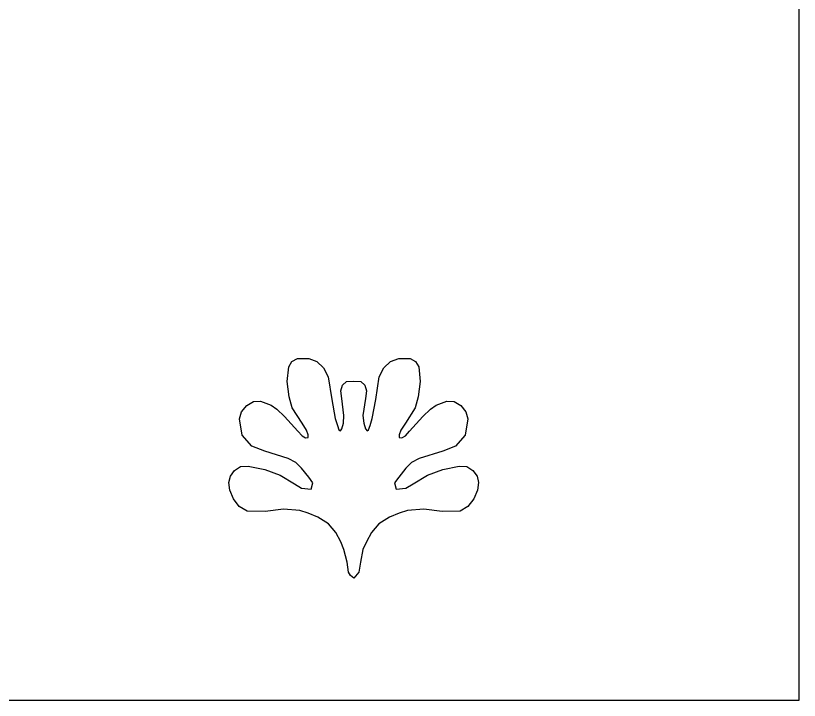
# Model space of a CAD drawing. Header units: centimetres. Extents: x -9.4 to 9.3, y -6 to 11.1.
# Drawn here: x 4.809 to 9.281, y -5.992 to -2.087 of the extents above; entities that cross this region are included whole.
import ezdxf

# ---------------------------------------------------------------- set-up
doc = ezdxf.new("R2010")
doc.units = ezdxf.units.CM
doc.header["$MEASUREMENT"] = 0

msp = doc.modelspace()

# ---------------------------------------------------------------- linework, layer by layer
at = {"color": 242}
for points, knots in [([(0.33706, -5.99235), (0.33706, -5.99235), (0.33706, 11.14986), (0.33706, 11.14986), (0.33706, 11.14986), (0.33706, 11.14986), (9.2808, 11.14986), (9.2808, 11.14986), (9.2808, 11.14986), (9.2808, 11.14986), (9.2808, -5.99235), (9.2808, -5.99235), (9.2808, -5.99235), (9.2808, -5.99235), (0.33706, -5.99235), (0.33706, -5.99235)], [0, 0, 0, 0, 0.2, 0.2, 0.2, 0.2, 0.4, 0.4, 0.4, 0.4, 0.6, 0.6, 0.6, 0.6, 1, 1, 1, 1]), ([(6.33791, -4.90117), (6.33791, -4.90117), (6.43133, -4.90993), (6.43133, -4.90993), (6.43133, -4.90993), (6.43133, -4.90993), (6.47809, -4.92455), (6.47809, -4.92455), (6.47809, -4.92455), (6.47809, -4.92455), (6.53356, -4.94792), (6.53356, -4.94792), (6.53356, -4.94792), (6.53356, -4.94792), (6.59489, -4.98588), (6.59489, -4.98588), (6.59489, -4.98588), (6.59489, -4.98588), (6.63577, -5.03553), (6.63577, -5.03553), (6.63577, -5.03553), (6.63577, -5.03553), (6.66497, -5.0881), (6.66497, -5.0881), (6.66497, -5.0881), (6.66497, -5.0881), (6.68248, -5.13192), (6.68248, -5.13192), (6.68248, -5.13192), (6.68248, -5.13192), (6.70004, -5.20495), (6.70004, -5.20495), (6.70004, -5.20495), (6.70004, -5.20495), (6.7088, -5.26042), (6.7088, -5.26042), (6.7088, -5.26042), (6.7088, -5.26042), (6.72045, -5.28085), (6.72045, -5.28085), (6.72045, -5.28085), (6.72045, -5.28085), (6.738, -5.29547), (6.738, -5.29547), (6.738, -5.29547), (6.738, -5.29547), (6.7672, -5.26042), (6.7672, -5.26042), (6.7672, -5.26042), (6.7672, -5.26042), (6.77595, -5.20495), (6.77595, -5.20495), (6.77595, -5.20495), (6.77595, -5.20495), (6.79053, -5.13192), (6.79053, -5.13192), (6.79053, -5.13192), (6.79053, -5.13192), (6.81097, -5.0881), (6.81097, -5.0881), (6.81097, -5.0881), (6.81097, -5.0881), (6.84017, -5.03553), (6.84017, -5.03553), (6.84017, -5.03553), (6.84017, -5.03553), (6.88106, -4.98588), (6.88106, -4.98588), (6.88106, -4.98588), (6.88106, -4.98588), (6.9424, -4.94792), (6.9424, -4.94792), (6.9424, -4.94792), (6.9424, -4.94792), (6.99791, -4.92455), (6.99791, -4.92455), (6.99791, -4.92455), (6.99791, -4.92455), (7.04462, -4.90993), (7.04462, -4.90993), (7.04462, -4.90993), (7.04462, -4.90993), (7.13808, -4.90117), (7.13808, -4.90117), (7.13808, -4.90117), (7.13808, -4.90117), (7.24319, -4.91579), (7.24319, -4.91579), (7.24319, -4.91579), (7.24319, -4.91579), (7.34541, -4.91286), (7.34541, -4.91286), (7.34541, -4.91286), (7.34541, -4.91286), (7.38924, -4.88659), (7.38924, -4.88659), (7.38924, -4.88659), (7.38924, -4.88659), (7.42426, -4.84277), (7.42426, -4.84277), (7.42426, -4.84277), (7.42426, -4.84277), (7.4447, -4.79313), (7.4447, -4.79313), (7.4447, -4.79313), (7.4447, -4.79313), (7.45053, -4.7493), (7.45053, -4.7493), (7.45053, -4.7493), (7.45053, -4.7493), (7.44177, -4.71424), (7.44177, -4.71424), (7.44177, -4.71424), (7.44177, -4.71424), (7.41844, -4.68215), (7.41844, -4.68215), (7.41844, -4.68215), (7.41844, -4.68215), (7.38337, -4.65877), (7.38337, -4.65877), (7.38337, -4.65877), (7.38337, -4.65877), (7.33955, -4.65584), (7.33955, -4.65584), (7.33955, -4.65584), (7.33955, -4.65584), (7.24612, -4.67629), (7.24612, -4.67629), (7.24612, -4.67629), (7.24612, -4.67629), (7.15853, -4.70842), (7.15853, -4.70842), (7.15853, -4.70842), (7.15853, -4.70842), (7.07675, -4.75806), (7.07675, -4.75806), (7.07675, -4.75806), (7.07675, -4.75806), (7.03586, -4.78143), (7.03586, -4.78143), (7.03586, -4.78143), (7.03586, -4.78143), (6.98035, -4.78726), (6.98035, -4.78726), (6.98035, -4.78726), (6.98035, -4.78726), (6.9716, -4.75224), (6.9716, -4.75224), (6.9716, -4.75224), (6.9716, -4.75224), (6.99497, -4.72011), (6.99497, -4.72011), (6.99497, -4.72011), (6.99497, -4.72011), (7.03586, -4.66753), (7.03586, -4.66753), (7.03586, -4.66753), (7.03586, -4.66753), (7.06799, -4.6354), (7.06799, -4.6354), (7.06799, -4.6354), (7.06799, -4.6354), (7.11177, -4.61202), (7.11177, -4.61202), (7.11177, -4.61202), (7.11177, -4.61202), (7.24612, -4.57113), (7.24612, -4.57113), (7.24612, -4.57113), (7.24612, -4.57113), (7.31915, -4.54193), (7.31915, -4.54193), (7.31915, -4.54193), (7.31915, -4.54193), (7.37461, -4.4806), (7.37461, -4.4806), (7.37461, -4.4806), (7.37461, -4.4806), (7.38924, -4.38713), (7.38924, -4.38713), (7.38924, -4.38713), (7.38924, -4.38713), (7.37755, -4.34625), (7.37755, -4.34625), (7.37755, -4.34625), (7.37755, -4.34625), (7.34835, -4.31122), (7.34835, -4.31122), (7.34835, -4.31122), (7.34835, -4.31122), (7.31035, -4.28784), (7.31035, -4.28784), (7.31035, -4.28784), (7.31035, -4.28784), (7.26946, -4.28491), (7.26946, -4.28491), (7.26946, -4.28491), (7.26946, -4.28491), (7.20817, -4.30829), (7.20817, -4.30829), (7.20817, -4.30829), (7.20817, -4.30829), (7.17604, -4.33166), (7.17604, -4.33166), (7.17604, -4.33166), (7.17604, -4.33166), (7.13221, -4.37255), (7.13221, -4.37255), (7.13221, -4.37255), (7.13221, -4.37255), (7.05631, -4.45722), (7.05631, -4.45722), (7.05631, -4.45722), (7.05631, -4.45722), (7.03293, -4.48353), (7.03293, -4.48353), (7.03293, -4.48353), (7.03293, -4.48353), (7.01249, -4.49522), (7.01249, -4.49522), (7.01249, -4.49522), (7.01249, -4.49522), (6.99791, -4.49229), (6.99791, -4.49229), (6.99791, -4.49229), (6.99791, -4.49229), (6.99791, -4.47767), (6.99791, -4.47767), (6.99791, -4.47767), (6.99791, -4.47767), (7.00666, -4.4514), (7.00666, -4.4514), (7.00666, -4.4514), (7.00666, -4.4514), (7.03293, -4.41051), (7.03293, -4.41051), (7.03293, -4.41051), (7.03293, -4.41051), (7.08843, -4.32287), (7.08843, -4.32287), (7.08843, -4.32287), (7.08843, -4.32287), (7.10595, -4.26154), (7.10595, -4.26154), (7.10595, -4.26154), (7.10595, -4.26154), (7.11764, -4.17393), (7.11764, -4.17393), (7.11764, -4.17393), (7.11764, -4.17393), (7.10888, -4.08923), (7.10888, -4.08923), (7.10888, -4.08923), (7.10888, -4.08923), (7.09133, -4.06003), (7.09133, -4.06003), (7.09133, -4.06003), (7.09133, -4.06003), (7.05924, -4.04252), (7.05924, -4.04252), (7.05924, -4.04252), (7.05924, -4.04252), (6.99497, -4.04252), (6.99497, -4.04252), (6.99497, -4.04252), (6.99497, -4.04252), (6.94826, -4.06003), (6.94826, -4.06003), (6.94826, -4.06003), (6.94826, -4.06003), (6.91026, -4.09505), (6.91026, -4.09505), (6.91026, -4.09505), (6.91026, -4.09505), (6.88399, -4.14763), (6.88399, -4.14763), (6.88399, -4.14763), (6.88399, -4.14763), (6.86355, -4.27616), (6.86355, -4.27616), (6.86355, -4.27616), (6.86355, -4.27616), (6.84311, -4.3842), (6.84311, -4.3842), (6.84311, -4.3842), (6.84311, -4.3842), (6.83142, -4.42508), (6.83142, -4.42508), (6.83142, -4.42508), (6.83142, -4.42508), (6.82266, -4.44847), (6.82266, -4.44847), (6.82266, -4.44847), (6.82266, -4.44847), (6.81391, -4.45433), (6.81391, -4.45433), (6.81391, -4.45433), (6.81391, -4.45433), (6.80515, -4.44265), (6.80515, -4.44265), (6.80515, -4.44265), (6.80515, -4.44265), (6.7964, -4.41051), (6.7964, -4.41051), (6.7964, -4.41051), (6.7964, -4.41051), (6.79053, -4.36669), (6.79053, -4.36669), (6.79053, -4.36669), (6.79053, -4.36669), (6.80515, -4.27029), (6.80515, -4.27029), (6.80515, -4.27029), (6.80515, -4.27029), (6.81097, -4.22651), (6.81097, -4.22651), (6.81097, -4.22651), (6.81097, -4.22651), (6.80222, -4.19438), (6.80222, -4.19438), (6.80222, -4.19438), (6.80222, -4.19438), (6.77888, -4.17393), (6.77888, -4.17393), (6.77888, -4.17393), (6.77888, -4.17393), (6.738, -4.171), (6.738, -4.171), (6.738, -4.171), (6.738, -4.171), (6.69711, -4.17393), (6.69711, -4.17393), (6.69711, -4.17393), (6.69711, -4.17393), (6.67373, -4.19438), (6.67373, -4.19438), (6.67373, -4.19438), (6.67373, -4.19438), (6.66497, -4.22651), (6.66497, -4.22651), (6.66497, -4.22651), (6.66497, -4.22651), (6.67079, -4.27029), (6.67079, -4.27029), (6.67079, -4.27029), (6.67079, -4.27029), (6.68248, -4.36669), (6.68248, -4.36669), (6.68248, -4.36669), (6.68248, -4.36669), (6.6796, -4.41051), (6.6796, -4.41051), (6.6796, -4.41051), (6.6796, -4.41051), (6.67079, -4.44265), (6.67079, -4.44265), (6.67079, -4.44265), (6.67079, -4.44265), (6.66204, -4.45433), (6.66204, -4.45433), (6.66204, -4.45433), (6.66204, -4.45433), (6.65328, -4.44847), (6.65328, -4.44847), (6.65328, -4.44847), (6.65328, -4.44847), (6.64453, -4.42508), (6.64453, -4.42508), (6.64453, -4.42508), (6.64453, -4.42508), (6.63284, -4.3842), (6.63284, -4.3842), (6.63284, -4.3842), (6.63284, -4.3842), (6.6124, -4.27616), (6.6124, -4.27616), (6.6124, -4.27616), (6.6124, -4.27616), (6.59195, -4.14763), (6.59195, -4.14763), (6.59195, -4.14763), (6.59195, -4.14763), (6.56569, -4.09505), (6.56569, -4.09505), (6.56569, -4.09505), (6.56569, -4.09505), (6.52773, -4.06003), (6.52773, -4.06003), (6.52773, -4.06003), (6.52773, -4.06003), (6.48098, -4.04252), (6.48098, -4.04252), (6.48098, -4.04252), (6.48098, -4.04252), (6.41675, -4.04252), (6.41675, -4.04252), (6.41675, -4.04252), (6.41675, -4.04252), (6.38462, -4.06003), (6.38462, -4.06003), (6.38462, -4.06003), (6.38462, -4.06003), (6.36711, -4.08923), (6.36711, -4.08923), (6.36711, -4.08923), (6.36711, -4.08923), (6.35835, -4.17393), (6.35835, -4.17393), (6.35835, -4.17393), (6.35835, -4.17393), (6.37004, -4.26154), (6.37004, -4.26154), (6.37004, -4.26154), (6.37004, -4.26154), (6.38755, -4.32287), (6.38755, -4.32287), (6.38755, -4.32287), (6.38755, -4.32287), (6.44302, -4.41051), (6.44302, -4.41051), (6.44302, -4.41051), (6.44302, -4.41051), (6.46934, -4.4514), (6.46934, -4.4514), (6.46934, -4.4514), (6.46934, -4.4514), (6.47809, -4.47767), (6.47809, -4.47767), (6.47809, -4.47767), (6.47809, -4.47767), (6.47809, -4.49229), (6.47809, -4.49229), (6.47809, -4.49229), (6.47809, -4.49229), (6.46346, -4.49522), (6.46346, -4.49522), (6.46346, -4.49522), (6.46346, -4.49522), (6.44302, -4.48353), (6.44302, -4.48353), (6.44302, -4.48353), (6.44302, -4.48353), (6.41968, -4.45722), (6.41968, -4.45722), (6.41968, -4.45722), (6.41968, -4.45722), (6.34373, -4.37255), (6.34373, -4.37255), (6.34373, -4.37255), (6.34373, -4.37255), (6.29996, -4.33166), (6.29996, -4.33166), (6.29996, -4.33166), (6.29996, -4.33166), (6.26783, -4.30829), (6.26783, -4.30829), (6.26783, -4.30829), (6.26783, -4.30829), (6.20649, -4.28491), (6.20649, -4.28491), (6.20649, -4.28491), (6.20649, -4.28491), (6.1656, -4.28784), (6.1656, -4.28784), (6.1656, -4.28784), (6.1656, -4.28784), (6.12765, -4.31122), (6.12765, -4.31122), (6.12765, -4.31122), (6.12765, -4.31122), (6.09845, -4.34625), (6.09845, -4.34625), (6.09845, -4.34625), (6.09845, -4.34625), (6.08676, -4.38713), (6.08676, -4.38713), (6.08676, -4.38713), (6.08676, -4.38713), (6.10134, -4.4806), (6.10134, -4.4806), (6.10134, -4.4806), (6.10134, -4.4806), (6.15684, -4.54193), (6.15684, -4.54193), (6.15684, -4.54193), (6.15684, -4.54193), (6.22987, -4.57113), (6.22987, -4.57113), (6.22987, -4.57113), (6.22987, -4.57113), (6.36418, -4.61202), (6.36418, -4.61202), (6.36418, -4.61202), (6.36418, -4.61202), (6.408, -4.6354), (6.408, -4.6354), (6.408, -4.6354), (6.408, -4.6354), (6.44013, -4.66753), (6.44013, -4.66753), (6.44013, -4.66753), (6.44013, -4.66753), (6.48098, -4.72011), (6.48098, -4.72011), (6.48098, -4.72011), (6.48098, -4.72011), (6.50436, -4.75224), (6.50436, -4.75224), (6.50436, -4.75224), (6.50436, -4.75224), (6.4956, -4.78726), (6.4956, -4.78726), (6.4956, -4.78726), (6.4956, -4.78726), (6.44013, -4.78143), (6.44013, -4.78143), (6.44013, -4.78143), (6.44013, -4.78143), (6.39924, -4.75806), (6.39924, -4.75806), (6.39924, -4.75806), (6.39924, -4.75806), (6.31747, -4.70842), (6.31747, -4.70842), (6.31747, -4.70842), (6.31747, -4.70842), (6.22987, -4.67629), (6.22987, -4.67629), (6.22987, -4.67629), (6.22987, -4.67629), (6.1364, -4.65584), (6.1364, -4.65584), (6.1364, -4.65584), (6.1364, -4.65584), (6.09258, -4.65877), (6.09258, -4.65877), (6.09258, -4.65877), (6.09258, -4.65877), (6.05756, -4.68215), (6.05756, -4.68215), (6.05756, -4.68215), (6.05756, -4.68215), (6.03418, -4.71424), (6.03418, -4.71424), (6.03418, -4.71424), (6.03418, -4.71424), (6.02543, -4.7493), (6.02543, -4.7493), (6.02543, -4.7493), (6.02543, -4.7493), (6.03129, -4.79313), (6.03129, -4.79313), (6.03129, -4.79313), (6.03129, -4.79313), (6.05169, -4.84277), (6.05169, -4.84277), (6.05169, -4.84277), (6.05169, -4.84277), (6.08383, -4.88659), (6.08383, -4.88659), (6.08383, -4.88659), (6.08383, -4.88659), (6.13058, -4.91286), (6.13058, -4.91286), (6.13058, -4.91286), (6.13058, -4.91286), (6.23275, -4.91579), (6.23275, -4.91579), (6.23275, -4.91579), (6.23275, -4.91579), (6.33791, -4.90117), (6.33791, -4.90117)], [0, 0, 0, 0, 0.0069444, 0.0069444, 0.0069444, 0.0069444, 0.0138889, 0.0138889, 0.0138889, 0.0138889, 0.0208333, 0.0208333, 0.0208333, 0.0208333, 0.0277778, 0.0277778, 0.0277778, 0.0277778, 0.0347222, 0.0347222, 0.0347222, 0.0347222, 0.0416667, 0.0416667, 0.0416667, 0.0416667, 0.0486111, 0.0486111, 0.0486111, 0.0486111, 0.0555556, 0.0555556, 0.0555556, 0.0555556, 0.0625, 0.0625, 0.0625, 0.0625, 0.0694444, 0.0694444, 0.0694444, 0.0694444, 0.0763889, 0.0763889, 0.0763889, 0.0763889, 0.0833333, 0.0833333, 0.0833333, 0.0833333, 0.0902778, 0.0902778, 0.0902778, 0.0902778, 0.0972222, 0.0972222, 0.0972222, 0.0972222, 0.1041667, 0.1041667, 0.1041667, 0.1041667, 0.1111111, 0.1111111, 0.1111111, 0.1111111, 0.1180556, 0.1180556, 0.1180556, 0.1180556, 0.125, 0.125, 0.125, 0.125, 0.1319444, 0.1319444, 0.1319444, 0.1319444, 0.1388889, 0.1388889, 0.1388889, 0.1388889, 0.1458333, 0.1458333, 0.1458333, 0.1458333, 0.1527778, 0.1527778, 0.1527778, 0.1527778, 0.1597222, 0.1597222, 0.1597222, 0.1597222, 0.1666667, 0.1666667, 0.1666667, 0.1666667, 0.1736111, 0.1736111, 0.1736111, 0.1736111, 0.1805556, 0.1805556, 0.1805556, 0.1805556, 0.1875, 0.1875, 0.1875, 0.1875, 0.1944444, 0.1944444, 0.1944444, 0.1944444, 0.2013889, 0.2013889, 0.2013889, 0.2013889, 0.2083333, 0.2083333, 0.2083333, 0.2083333, 0.2152778, 0.2152778, 0.2152778, 0.2152778, 0.2222222, 0.2222222, 0.2222222, 0.2222222, 0.2291667, 0.2291667, 0.2291667, 0.2291667, 0.2361111, 0.2361111, 0.2361111, 0.2361111, 0.2430556, 0.2430556, 0.2430556, 0.2430556, 0.25, 0.25, 0.25, 0.25, 0.2569444, 0.2569444, 0.2569444, 0.2569444, 0.2638889, 0.2638889, 0.2638889, 0.2638889, 0.2708333, 0.2708333, 0.2708333, 0.2708333, 0.2777778, 0.2777778, 0.2777778, 0.2777778, 0.2847222, 0.2847222, 0.2847222, 0.2847222, 0.2916667, 0.2916667, 0.2916667, 0.2916667, 0.2986111, 0.2986111, 0.2986111, 0.2986111, 0.3055556, 0.3055556, 0.3055556, 0.3055556, 0.3125, 0.3125, 0.3125, 0.3125, 0.3194444, 0.3194444, 0.3194444, 0.3194444, 0.3263889, 0.3263889, 0.3263889, 0.3263889, 0.3333333, 0.3333333, 0.3333333, 0.3333333, 0.3402778, 0.3402778, 0.3402778, 0.3402778, 0.3472222, 0.3472222, 0.3472222, 0.3472222, 0.3541667, 0.3541667, 0.3541667, 0.3541667, 0.3611111, 0.3611111, 0.3611111, 0.3611111, 0.3680556, 0.3680556, 0.3680556, 0.3680556, 0.375, 0.375, 0.375, 0.375, 0.3819444, 0.3819444, 0.3819444, 0.3819444, 0.3888889, 0.3888889, 0.3888889, 0.3888889, 0.3958333, 0.3958333, 0.3958333, 0.3958333, 0.4027778, 0.4027778, 0.4027778, 0.4027778, 0.4097222, 0.4097222, 0.4097222, 0.4097222, 0.4166667, 0.4166667, 0.4166667, 0.4166667, 0.4236111, 0.4236111, 0.4236111, 0.4236111, 0.4305556, 0.4305556, 0.4305556, 0.4305556, 0.4375, 0.4375, 0.4375, 0.4375, 0.4444444, 0.4444444, 0.4444444, 0.4444444, 0.4513889, 0.4513889, 0.4513889, 0.4513889, 0.4583333, 0.4583333, 0.4583333, 0.4583333, 0.4652778, 0.4652778, 0.4652778, 0.4652778, 0.4722222, 0.4722222, 0.4722222, 0.4722222, 0.4791667, 0.4791667, 0.4791667, 0.4791667, 0.4861111, 0.4861111, 0.4861111, 0.4861111, 0.4930556, 0.4930556, 0.4930556, 0.4930556, 0.5, 0.5, 0.5, 0.5, 0.5069444, 0.5069444, 0.5069444, 0.5069444, 0.5138889, 0.5138889, 0.5138889, 0.5138889, 0.5208333, 0.5208333, 0.5208333, 0.5208333, 0.5277778, 0.5277778, 0.5277778, 0.5277778, 0.5347222, 0.5347222, 0.5347222, 0.5347222, 0.5416667, 0.5416667, 0.5416667, 0.5416667, 0.5486111, 0.5486111, 0.5486111, 0.5486111, 0.5555556, 0.5555556, 0.5555556, 0.5555556, 0.5625, 0.5625, 0.5625, 0.5625, 0.5694444, 0.5694444, 0.5694444, 0.5694444, 0.5763889, 0.5763889, 0.5763889, 0.5763889, 0.5833333, 0.5833333, 0.5833333, 0.5833333, 0.5902778, 0.5902778, 0.5902778, 0.5902778, 0.5972222, 0.5972222, 0.5972222, 0.5972222, 0.6041667, 0.6041667, 0.6041667, 0.6041667, 0.6111111, 0.6111111, 0.6111111, 0.6111111, 0.6180556, 0.6180556, 0.6180556, 0.6180556, 0.625, 0.625, 0.625, 0.625, 0.6319444, 0.6319444, 0.6319444, 0.6319444, 0.6388889, 0.6388889, 0.6388889, 0.6388889, 0.6458333, 0.6458333, 0.6458333, 0.6458333, 0.6527778, 0.6527778, 0.6527778, 0.6527778, 0.6597222, 0.6597222, 0.6597222, 0.6597222, 0.6666667, 0.6666667, 0.6666667, 0.6666667, 0.6736111, 0.6736111, 0.6736111, 0.6736111, 0.6805556, 0.6805556, 0.6805556, 0.6805556, 0.6875, 0.6875, 0.6875, 0.6875, 0.6944444, 0.6944444, 0.6944444, 0.6944444, 0.7013889, 0.7013889, 0.7013889, 0.7013889, 0.7083333, 0.7083333, 0.7083333, 0.7083333, 0.7152778, 0.7152778, 0.7152778, 0.7152778, 0.7222222, 0.7222222, 0.7222222, 0.7222222, 0.7291667, 0.7291667, 0.7291667, 0.7291667, 0.7361111, 0.7361111, 0.7361111, 0.7361111, 0.7430556, 0.7430556, 0.7430556, 0.7430556, 0.75, 0.75, 0.75, 0.75, 0.7569444, 0.7569444, 0.7569444, 0.7569444, 0.7638889, 0.7638889, 0.7638889, 0.7638889, 0.7708333, 0.7708333, 0.7708333, 0.7708333, 0.7777778, 0.7777778, 0.7777778, 0.7777778, 0.7847222, 0.7847222, 0.7847222, 0.7847222, 0.7916667, 0.7916667, 0.7916667, 0.7916667, 0.7986111, 0.7986111, 0.7986111, 0.7986111, 0.8055556, 0.8055556, 0.8055556, 0.8055556, 0.8125, 0.8125, 0.8125, 0.8125, 0.8194444, 0.8194444, 0.8194444, 0.8194444, 0.8263889, 0.8263889, 0.8263889, 0.8263889, 0.8333333, 0.8333333, 0.8333333, 0.8333333, 0.8402778, 0.8402778, 0.8402778, 0.8402778, 0.8472222, 0.8472222, 0.8472222, 0.8472222, 0.8541667, 0.8541667, 0.8541667, 0.8541667, 0.8611111, 0.8611111, 0.8611111, 0.8611111, 0.8680556, 0.8680556, 0.8680556, 0.8680556, 0.875, 0.875, 0.875, 0.875, 0.8819444, 0.8819444, 0.8819444, 0.8819444, 0.8888889, 0.8888889, 0.8888889, 0.8888889, 0.8958333, 0.8958333, 0.8958333, 0.8958333, 0.9027778, 0.9027778, 0.9027778, 0.9027778, 0.9097222, 0.9097222, 0.9097222, 0.9097222, 0.9166667, 0.9166667, 0.9166667, 0.9166667, 0.9236111, 0.9236111, 0.9236111, 0.9236111, 0.9305556, 0.9305556, 0.9305556, 0.9305556, 0.9375, 0.9375, 0.9375, 0.9375, 0.9444444, 0.9444444, 0.9444444, 0.9444444, 0.9513889, 0.9513889, 0.9513889, 0.9513889, 0.9583333, 0.9583333, 0.9583333, 0.9583333, 0.9652778, 0.9652778, 0.9652778, 0.9652778, 0.9722222, 0.9722222, 0.9722222, 0.9722222, 0.9791667, 0.9791667, 0.9791667, 0.9791667, 0.9861111, 0.9861111, 0.9861111, 0.9861111, 1, 1, 1, 1])]:
    msp.add_open_spline(points, degree=3, knots=knots, dxfattribs=at)

doc.saveas('drawing.dxf')
